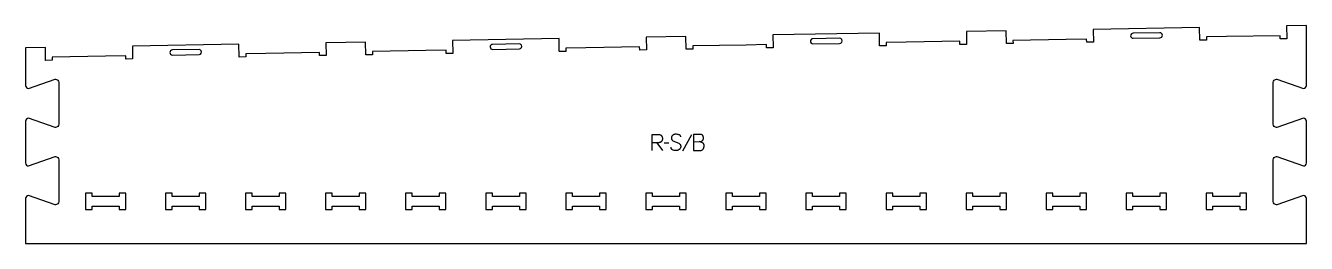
# Model space of a CAD drawing. Extents: x 0 to 2400, y 0 to 408.
import ezdxf

# ---------------------------------------------------------------- set-up
doc = ezdxf.new("R2010")
doc.units = 0
for name, color, linetype in [('1_ANYTOOL_1MMDEEP_LABELS_S', 2, 'CONTINUOUS'), ('3_ANYTOOL_CUTTHROUGH_INSID', 4, 'CONTINUOUS'), ('4_ANYTOOL_CUTTHROUGH_OUTSI', 5, 'CONTINUOUS')]:
    doc.layers.add(name, color=color, linetype=linetype)

msp = doc.modelspace()

# ---------------------------------------------------------------- linework, layer by layer
at = {"layer": '1_ANYTOOL_1MMDEEP_LABELS_S'}
for p, q in [((1247.700969, 203.642696), (1230.515255, 172.871267)), ((1182.686683, 188.556981), (1193.143826, 174.071267)), ((1205.143826, 187.999838), (1196.358112, 187.914124))]:
    msp.add_line(p, q, dxfattribs=at)
for points in [[(1173.686683, 174.114124), (1173.686683, 204.114124), (1185.043826, 204.114124, -0.030274), (1186.809639, 204.007109, -0.049), (1188.531326, 203.623946, -0.050774), (1189.863849, 203.03149, -0.06445), (1191.022398, 202.15341, -0.0646), (1191.912309, 201.017379, -0.052254), (1192.51704, 199.702517, -0.050381), (1192.906176, 198.009968, -0.031337), (1193.015255, 196.271267, -0.040022), (1192.905094, 194.89721, -0.042626), (1192.570612, 193.560553, -0.04247), (1192.001927, 192.270833, -0.036572), (1191.236683, 191.085553, -0.051097), (1190.294906, 190.071598, -0.061981), (1189.152755, 189.296267, -0.061813), (1187.843753, 188.819767, -0.049309), (1186.458112, 188.642696, -0.003273), (1185.590461, 188.605004, -0.003121), (1184.722398, 188.57841, -0.003882), (1183.704616, 188.56149, -0.002215), (1182.686683, 188.556981), (1173.72954, 188.556981)], [(1227.386683, 199.52841, 0.071867), (1227.19357, 200.865017, 0.100684), (1226.56704, 202.046267, 0.047558), (1226.092487, 202.522717, 0.038563), (1225.542487, 202.911446, 0.037928), (1224.845299, 203.258914, 0.026634), (1224.108112, 203.514124, 0.028461), (1221.084779, 204.200107, 0.041577), (1218.000969, 204.456981, 0.036938), (1216.498609, 204.345842, 0.041531), (1215.033112, 204.001624, 0.041583), (1213.655735, 203.424416, 0.038125), (1212.386683, 202.635553, 0.057611), (1211.316531, 201.643648, 0.065808), (1210.522398, 200.423053, 0.06469), (1210.044902, 198.963498, 0.046778), (1209.900969, 197.42841, 0.052235), (1210.063325, 195.878568, 0.075448), (1210.608112, 194.42841, 0.076671), (1211.524204, 193.255357, 0.061023), (1212.72954, 192.371267, 0.021951), (1215.758395, 190.843921, 0.018213), (1218.900969, 189.564124, -0.02405), (1222.002454, 188.258662, -0.02981), (1224.943826, 186.62841, -0.068439), (1226.085128, 185.662479, -0.079282), (1226.893826, 184.410553, -0.076308), (1227.318826, 182.831871, -0.047772), (1227.343826, 181.185553, -0.046243), (1227.050592, 179.504593, -0.06359), (1226.400969, 177.933767, -0.064671), (1225.428145, 176.649578, -0.057073), (1224.172398, 175.635553, -0.067522), (1221.204089, 174.272642, -0.070793), (1217.97954, 173.771267, -0.064027), (1214.840525, 174.133782, -0.070447), (1211.915255, 175.314124, -0.054374), (1210.756837, 176.163757, -0.074742), (1209.858112, 177.274838, -0.075199), (1209.335105, 178.581217, -0.057737), (1209.172398, 179.985553)], [(1251.12954, 190.442696), (1261.672398, 190.571267, 0.046847), (1264.6211, 191.047715, 0.060102), (1267.393826, 192.135553, 0.086388), (1268.500528, 193.005679, 0.076384), (1269.274183, 194.187338, 0.070405), (1269.771652, 195.875088, 0.036531), (1269.900969, 197.642696, 0.031885), (1269.809348, 199.077953, 0.051083), (1269.483112, 200.473946, 0.053001), (1268.974825, 201.560504, 0.064647), (1268.22954, 202.496267, 0.064346), (1267.256249, 203.221832, 0.050037), (1266.140255, 203.70966, 0.048317), (1264.695698, 204.025942, 0.029756), (1263.215255, 204.114124), (1251.12954, 204.114124)], [(1251.12954, 204.114124), (1251.12954, 174.114124), (1260.815255, 174.114124), (1263.343826, 174.02841, 0.048381), (1265.02272, 174.132325, 0.066146), (1266.627755, 174.612338, 0.067079), (1267.991518, 175.461009, 0.057042), (1269.108112, 176.621267, 0.037099), (1270.002784, 177.992508, 0.042913), (1270.66704, 179.487338, 0.043052), (1271.058201, 181.042986, 0.040094), (1271.186683, 182.642696, 0.045096), (1271.024312, 184.439312, 0.070597), (1270.458112, 186.14091, 0.073303), (1269.532134, 187.469948, 0.067093), (1268.272398, 188.492696, 0.063103), (1265.097888, 189.917641, 0.053716), (1261.672398, 190.571267)]]:
    msp.add_lwpolyline(points, format="xyb", dxfattribs=at)
at = {"layer": '3_ANYTOOL_CUTTHROUGH_INSID'}
for points in [[(1475.07749, 373.838741), (1525.070219, 374.691415, 1), (1524.908211, 384.190034), (1474.915482, 383.33736, 1)], [(2075.077489, 384.31178), (2125.070218, 385.164454, 1), (2124.90821, 394.663073), (2074.915481, 393.810399, 1)], [(275.077493, 352.892663), (325.070222, 353.745337, 1), (324.908214, 363.243956), (274.915485, 362.391282, 1)], [(875.077492, 363.365702), (925.070221, 364.218376, 1), (924.908213, 373.716995), (874.915484, 372.864321, 1)]]:
    msp.add_lwpolyline(points, format="xyb", close=True, dxfattribs=at)
for points in [[(149.75688, 88), (124.50688, 88), (124.50688, 94), (112.00688, 94), (112.00688, 63.5), (124.50688, 63.5), (124.50688, 69.5), (149.75688, 69.5), (175.00688, 69.5), (175.00688, 63.5), (187.50688, 63.5), (187.50688, 94), (175.00688, 94), (175.00688, 88)], [(274.50688, 88), (274.50688, 94), (262.00688, 94), (262.00688, 63.5), (274.50688, 63.5), (274.50688, 69.5), (325.00688, 69.5), (325.00688, 63.5), (337.50688, 63.5), (337.50688, 94), (325.00688, 94), (325.00688, 88)], [(449.75688, 69.5), (475.00688, 69.5), (475.00688, 63.5), (487.50688, 63.5), (487.50688, 94), (475.00688, 94), (475.00688, 88), (424.50688, 88), (424.50688, 94), (412.00688, 94), (412.00688, 63.5), (424.50688, 63.5), (424.50688, 69.5)], [(574.50688, 88), (574.50688, 94), (562.00688, 94), (562.00688, 63.5), (574.50688, 63.5), (574.50688, 69.5), (625.00688, 69.5), (625.00688, 63.5), (637.50688, 63.5), (637.50688, 94), (625.00688, 94), (625.00688, 88)], [(749.75688, 88), (724.50688, 88), (724.50688, 94), (712.00688, 94), (712.00688, 63.5), (724.50688, 63.5), (724.50688, 69.5), (775.00688, 69.5), (775.00688, 63.5), (787.50688, 63.5), (787.50688, 94), (775.00688, 94), (775.00688, 88)], [(874.50688, 88), (874.50688, 94), (862.00688, 94), (862.00688, 63.5), (874.50688, 63.5), (874.50688, 69.5), (925.00688, 69.5), (925.00688, 63.5), (937.50688, 63.5), (937.50688, 94), (925.00688, 94), (925.00688, 88)], [(1049.75688, 69.5), (1075.00688, 69.5), (1075.00688, 63.5), (1087.50688, 63.5), (1087.50688, 94), (1075.00688, 94), (1075.00688, 88), (1049.75688, 88), (1024.50688, 88), (1024.50688, 94), (1012.00688, 94), (1012.00688, 63.5), (1024.50688, 63.5), (1024.50688, 69.5)], [(1174.50688, 88), (1174.50688, 94), (1162.00688, 94), (1162.00688, 63.5), (1174.50688, 63.5), (1174.50688, 69.5), (1225.00688, 69.5), (1225.00688, 63.5), (1237.50688, 63.5), (1237.50688, 94), (1225.00688, 94), (1225.00688, 88)], [(1349.75688, 69.5), (1375.006881, 69.5), (1375.006881, 63.5), (1387.506881, 63.5), (1387.506881, 94), (1375.006881, 94), (1375.006881, 88), (1324.50688, 88), (1324.50688, 94), (1312.00688, 94), (1312.00688, 63.5), (1324.50688, 63.5), (1324.50688, 69.5)], [(1474.506881, 88), (1474.506881, 94), (1462.006881, 94), (1462.006881, 63.5), (1474.506881, 63.5), (1474.506881, 69.5), (1525.006881, 69.5), (1525.006881, 63.5), (1537.506881, 63.5), (1537.506881, 94), (1525.006881, 94), (1525.006881, 88)], [(1649.756881, 69.5), (1675.006881, 69.5), (1675.006881, 63.5), (1687.506881, 63.5), (1687.506881, 94), (1675.006881, 94), (1675.006881, 88), (1624.506881, 88), (1624.506881, 94), (1612.006881, 94), (1612.006881, 63.5), (1624.506881, 63.5), (1624.506881, 69.5)], [(1774.506881, 88), (1774.506881, 94), (1762.006881, 94), (1762.006881, 63.5), (1774.506881, 63.5), (1774.506881, 69.5), (1825.006881, 69.5), (1825.006881, 63.5), (1837.506881, 63.5), (1837.506881, 94), (1825.006881, 94), (1825.006881, 88)], [(1949.756881, 69.5), (1975.006881, 69.5), (1975.006881, 63.5), (1987.506881, 63.5), (1987.506881, 94), (1975.006881, 94), (1975.006881, 88), (1924.506881, 88), (1924.506881, 94), (1912.006881, 94), (1912.006881, 63.5), (1924.506881, 63.5), (1924.506881, 69.5)], [(2074.506881, 88), (2074.506881, 94), (2062.006881, 94), (2062.006881, 63.5), (2074.506881, 63.5), (2074.506881, 69.5), (2125.006881, 69.5), (2125.006881, 63.5), (2137.506881, 63.5), (2137.506881, 94), (2125.006881, 94), (2125.006881, 88)], [(2249.756881, 69.5), (2275.006881, 69.5), (2275.006881, 63.5), (2287.506881, 63.5), (2287.506881, 94), (2275.006881, 94), (2275.006881, 88), (2249.756881, 88), (2224.506881, 88), (2224.506881, 94), (2212.006881, 94), (2212.006881, 63.5), (2224.506881, 63.5), (2224.506881, 69.5)]]:
    msp.add_lwpolyline(points, close=True, dxfattribs=at)
at = {"layer": '4_ANYTOOL_CUTTHROUGH_OUTSI'}
msp.add_lwpolyline([(2399.506881, 83.831923, 0.412073), (2393.798928, 89.58177), (2343.839469, 72.095818, -0.084369), (2343.756881, 72.081783, -0.414214), (2337.506881, 78.331783), (2337.506881, 156.331783, -0.414214), (2343.756881, 162.581783, -0.084369), (2343.839469, 162.567747), (2393.798928, 145.081796, 0.412073), (2399.506881, 150.831642), (2399.506881, 228.831642, 0.412073), (2393.798928, 234.581488), (2343.839469, 217.095537, -0.084369), (2343.756881, 217.081501, -0.414214), (2337.506881, 223.331501), (2337.506881, 301.331501, -0.414214), (2343.756881, 307.581501, -0.084369), (2343.839469, 307.567466), (2393.798928, 290.081514, 0.412073), (2399.506881, 295.831353), (2399.499915, 407.971264), (2362.509935, 407.325588), (2362.924363, 383.579117, -0.414214), (2362.678763, 383.324793), (2350.68059, 383.115398, -0.414214), (2350.426266, 383.360998), (2350.325931, 389.110122), (2249.761236, 387.35481), (2212.30145, 386.700947), (2212.39951, 380.951684, -0.414214), (2212.153809, 380.697457), (2200.155554, 380.492815, -0.414275), (2199.901326, 380.738568), (2199.501355, 404.480263), (2000.030418, 400.998485), (2000.434429, 377.238891, -0.414214), (2000.188701, 376.984691), (1988.190423, 376.781361, -0.414214), (1987.936223, 377.027089), (1987.838678, 382.782935), (1949.761237, 382.118291), (1849.810777, 380.373649), (1849.911112, 374.624524, -0.414214), (1849.665513, 374.370199), (1837.66734, 374.160805, -0.414214), (1837.413015, 374.406405), (1836.99859, 398.152754), (1762.509936, 396.852549), (1762.924364, 373.106078, -0.414214), (1762.678765, 372.851754), (1750.680592, 372.642359, -0.414214), (1750.426267, 372.887959), (1750.325933, 378.637083), (1649.761238, 376.881771), (1612.301452, 376.227908), (1612.399511, 370.478645, -0.414214), (1612.153811, 370.224418), (1600.155556, 370.019776, -0.414275), (1599.901328, 370.265529), (1599.501356, 394.007224), (1400.030419, 390.525446), (1400.43443, 366.765852, -0.414214), (1400.188702, 366.511652), (1388.190425, 366.308322, -0.414214), (1387.936225, 366.55405), (1387.838679, 372.309896), (1349.761238, 371.645252), (1249.810779, 369.90061), (1249.911114, 364.151485, -0.414214), (1249.665514, 363.897161), (1237.667341, 363.687766, -0.414214), (1237.413017, 363.933366), (1236.998591, 387.679715), (1162.509938, 386.37951), (1162.924366, 362.633039, -0.414214), (1162.678766, 362.378715), (1150.680593, 362.16932, -0.414214), (1150.426269, 362.41492), (1150.325934, 368.164044), (1049.761239, 366.408732), (1012.301453, 365.754869), (1012.399512, 360.005606, -0.414214), (1012.153812, 359.751379), (1000.155557, 359.546737, -0.414275), (999.901329, 359.79249), (999.501357, 383.534185), (800.03042, 380.052407), (800.434432, 356.292813, -0.414214), (800.188703, 356.038613), (788.190426, 355.835283, -0.414214), (787.936226, 356.081011), (787.838681, 361.836857), (749.761243, 361.172213), (649.81078, 359.427571), (649.911115, 353.678446, -0.414214), (649.665516, 353.424122), (637.667343, 353.214727, -0.414214), (637.413018, 353.460327), (636.998593, 377.206676), (599.754266, 376.556586), (562.509939, 375.906471), (562.924367, 352.16, -0.414214), (562.678768, 351.905676), (550.680595, 351.696282, -0.414214), (550.42627, 351.941881), (550.325936, 357.691005), (449.76124, 355.935693), (412.301455, 355.28183), (412.399514, 349.532567, -0.414214), (412.153814, 349.27834), (400.155559, 349.073698, -0.414275), (399.901331, 349.319451), (399.501359, 373.061146), (200.030422, 369.579368), (200.434433, 345.819774, -0.414214), (200.188705, 345.565574), (188.190428, 345.362244, -0.414214), (187.936227, 345.607972), (187.838682, 351.363818), (149.761242, 350.699174), (49.810782, 348.954532), (49.911116, 343.205407, -0.414214), (49.665517, 342.951083), (37.667344, 342.741688, -0.414214), (37.41302, 342.987288), (36.998594, 366.733637), (0, 366.087837), (0.006882, 348.330928), (0.00688, 295.831361, 0.412073), (5.714833, 290.081514), (55.674292, 307.567466, -0.084369), (55.75688, 307.581501, -0.414214), (62.00688, 301.331501), (62.00688, 223.331501, -0.414214), (55.75688, 217.081501, -0.084369), (55.674292, 217.095537), (5.714833, 234.581488, 0.412073), (0.00688, 228.831642), (0.00688, 150.831642, 0.412073), (5.714833, 145.081796), (55.674292, 162.567747, -0.084369), (55.75688, 162.581783, -0.414214), (62.00688, 156.331783), (62.00688, 78.331783, -0.414214), (55.75688, 72.081783, -0.084369), (55.674292, 72.095818), (5.714833, 89.58177, 0.412073), (0.00688, 83.831923), (0.00688, 0), (149.75688, 0), (599.75688, 0), (749.75688, 0), (1049.75688, 0), (1349.75688, 0), (2249.756881, 0), (2399.506881, 0)], format="xyb", close=True, dxfattribs=at)

doc.saveas('drawing.dxf')
